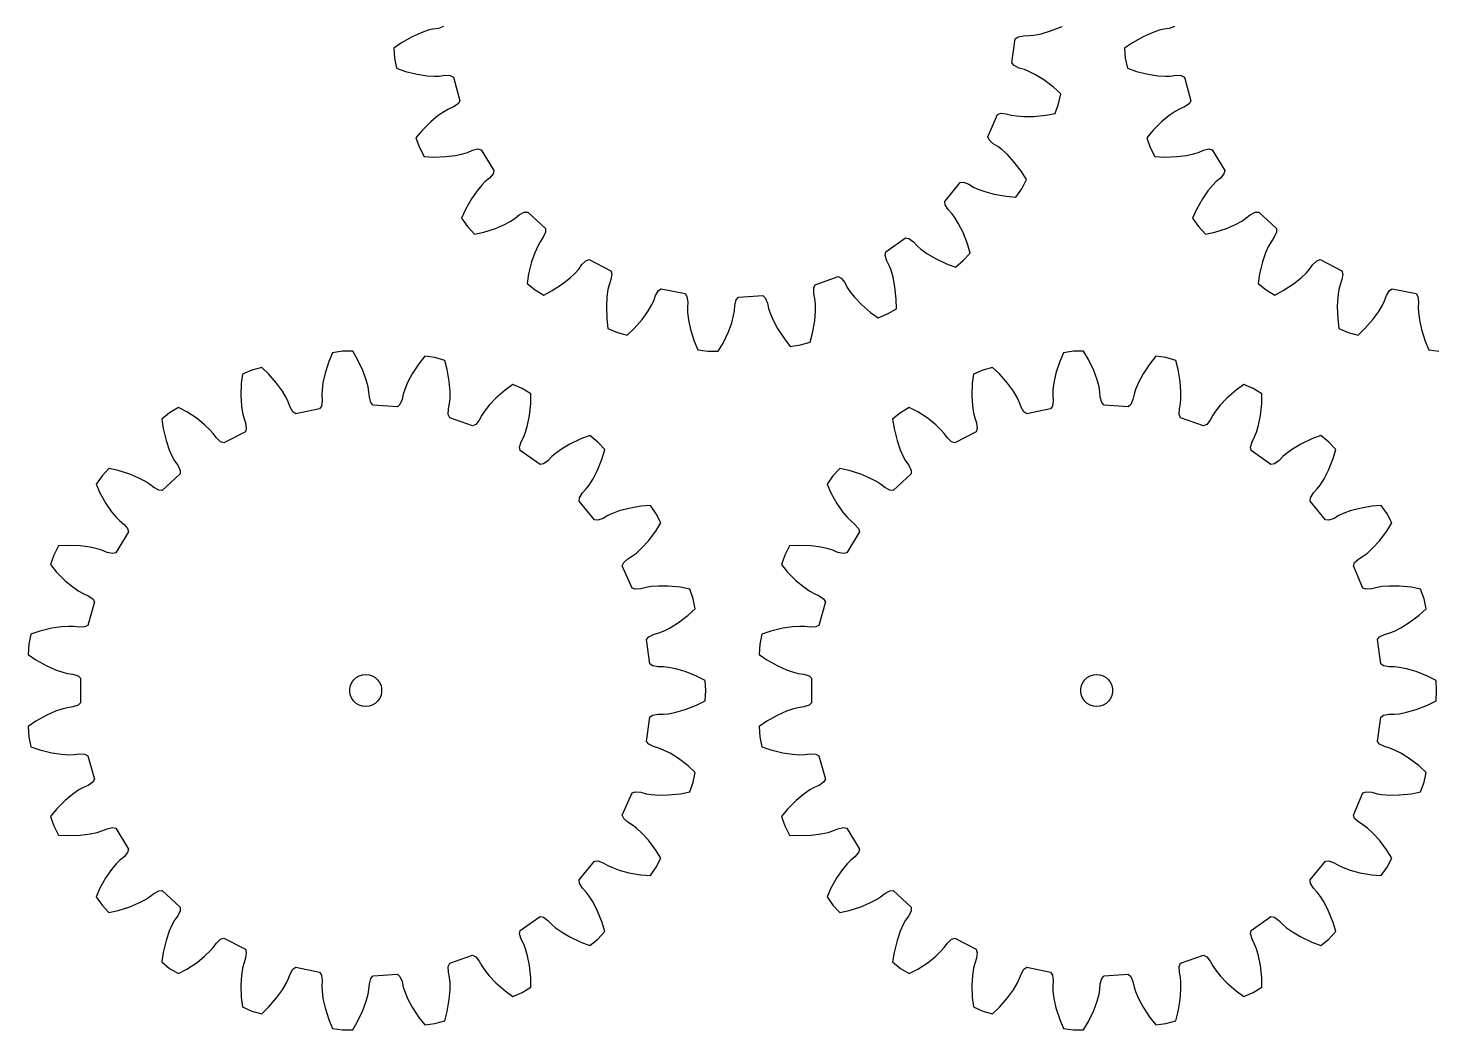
# Model space of a CAD drawing. Extents: x 0 to 200, y 0 to 191.
# Drawn here: x 0 to 132, y 0 to 93.8 of the extents above; entities that cross this region are included whole.
import ezdxf

# ---------------------------------------------------------------- set-up
doc = ezdxf.new("R2010")
doc.units = 0

msp = doc.modelspace()

# ---------------------------------------------------------------- linework, layer by layer
for p, q in [((38.4, 93.74), (37.89, 93.66)), ((38.89, 93.91), (38.4, 93.74)), ((95.72, 93.5), (96.79, 93.92)), ((106.83, 93.74), (106.32, 93.66)), ((107.32, 93.91), (106.83, 93.74)), ((34.95, 92.39), (34.22, 91.89)), ((35.95, 92.96), (34.95, 92.39)), ((36.79, 93.33), (35.95, 92.96)), ((37.44, 93.56), (36.79, 93.33)), ((37.89, 93.66), (37.44, 93.56)), ((92.1, 90.51), (92.41, 92.76)), ((92.41, 92.76), (92.67, 92.95)), ((92.67, 92.95), (93.19, 93.05)), ((93.19, 93.05), (93.7, 93.06)), ((93.7, 93.06), (94.16, 93.11)), ((94.16, 93.11), (94.83, 93.24)), ((94.83, 93.24), (95.72, 93.5)), ((103.38, 92.39), (102.65, 91.89)), ((104.38, 92.96), (103.38, 92.39)), ((105.22, 93.33), (104.38, 92.96)), ((105.87, 93.56), (105.22, 93.33)), ((106.32, 93.66), (105.87, 93.56)), ((34.22, 91.89), (34.28, 90.94)), ((102.65, 91.89), (102.71, 90.94)), ((34.28, 90.94), (34.48, 90)), ((34.48, 90), (35.32, 89.71)), ((92.3, 90.25), (92.1, 90.51)), ((92.77, 90.02), (92.3, 90.25)), ((93.26, 89.88), (92.77, 90.02)), ((93.69, 89.71), (93.26, 89.88)), ((102.71, 90.94), (102.91, 90)), ((102.91, 90), (103.75, 89.71)), ((35.32, 89.71), (36.43, 89.44)), ((36.43, 89.44), (37.34, 89.31)), ((37.34, 89.31), (38.03, 89.27)), ((38.03, 89.27), (38.49, 89.28)), ((38.49, 89.28), (39, 89.35)), ((39, 89.35), (39.52, 89.32)), ((39.52, 89.32), (39.81, 89.17)), ((39.81, 89.17), (40.42, 86.97)), ((94.31, 89.4), (93.69, 89.71)), ((95.09, 88.91), (94.31, 89.4)), ((96, 88.22), (95.09, 88.91)), ((103.75, 89.71), (104.86, 89.44)), ((104.86, 89.44), (105.77, 89.31)), ((105.77, 89.31), (106.46, 89.27)), ((106.46, 89.27), (106.92, 89.28)), ((106.92, 89.28), (107.43, 89.35)), ((107.43, 89.35), (107.95, 89.32)), ((107.95, 89.32), (108.24, 89.17)), ((108.24, 89.17), (108.85, 86.97)), ((96.66, 87.62), (96, 88.22)), ((96.47, 86.68), (96.66, 87.62)), ((38.96, 85.96), (38.39, 85.57)), ((39.36, 86.19), (38.96, 85.96)), ((39.83, 86.4), (39.36, 86.19)), ((40.26, 86.69), (39.83, 86.4)), ((40.42, 86.97), (40.26, 86.69)), ((90.75, 85.68), (91.05, 85.79)), ((91.05, 85.79), (91.57, 85.75)), ((95.27, 85.61), (96.15, 85.78)), ((96.15, 85.78), (96.47, 86.68)), ((107.39, 85.96), (106.82, 85.57)), ((107.79, 86.19), (107.39, 85.96)), ((108.26, 86.4), (107.79, 86.19)), ((108.69, 86.69), (108.26, 86.4)), ((108.85, 86.97), (108.69, 86.69)), ((37.68, 84.99), (36.87, 84.17)), ((38.39, 85.57), (37.68, 84.99)), ((89.84, 83.59), (90.75, 85.68)), ((91.57, 85.75), (92.07, 85.62)), ((92.07, 85.62), (92.52, 85.54)), ((92.52, 85.54), (93.21, 85.48)), ((93.21, 85.48), (94.13, 85.49)), ((94.13, 85.49), (95.27, 85.61)), ((106.11, 84.99), (105.3, 84.17)), ((106.82, 85.57), (106.11, 84.99)), ((36.87, 84.17), (36.3, 83.49)), ((36.3, 83.49), (36.62, 82.59)), ((89.97, 83.29), (89.84, 83.59)), ((90.35, 82.94), (89.97, 83.29)), ((105.3, 84.17), (104.73, 83.49)), ((104.73, 83.49), (105.05, 82.59)), ((36.62, 82.59), (37.06, 81.74)), ((39.1, 81.73), (40.01, 81.84)), ((40.01, 81.84), (40.68, 81.99)), ((40.68, 81.99), (41.12, 82.13)), ((41.12, 82.13), (41.59, 82.33)), ((41.59, 82.33), (42.1, 82.45)), ((42.1, 82.45), (42.42, 82.38)), ((42.42, 82.38), (43.6, 80.43)), ((90.79, 82.67), (90.35, 82.94)), ((91.16, 82.39), (90.79, 82.67)), ((91.67, 81.93), (91.16, 82.39)), ((92.29, 81.25), (91.67, 81.93)), ((105.05, 82.59), (105.49, 81.74)), ((107.53, 81.73), (108.44, 81.84)), ((108.44, 81.84), (109.11, 81.99)), ((109.11, 81.99), (109.55, 82.13)), ((109.55, 82.13), (110.02, 82.33)), ((110.02, 82.33), (110.53, 82.45)), ((110.53, 82.45), (110.85, 82.38)), ((110.85, 82.38), (112.03, 80.43)), ((37.06, 81.74), (37.95, 81.69)), ((37.95, 81.69), (39.1, 81.73)), ((92.98, 80.34), (92.29, 81.25)), ((105.49, 81.74), (106.38, 81.69)), ((106.38, 81.69), (107.53, 81.73)), ((42.79, 79.39), (42.46, 79.06)), ((43.18, 79.72), (42.79, 79.39)), ((43.52, 80.12), (43.18, 79.72)), ((43.6, 80.43), (43.52, 80.12)), ((85.8, 77.54), (87.24, 79.31)), ((87.24, 79.31), (87.56, 79.34)), ((87.56, 79.34), (88.05, 79.15)), ((93.45, 79.58), (92.98, 80.34)), ((93.01, 78.73), (93.45, 79.58)), ((111.22, 79.39), (110.89, 79.06)), ((111.61, 79.72), (111.22, 79.39)), ((111.95, 80.12), (111.61, 79.72)), ((112.03, 80.43), (111.95, 80.12)), ((42.02, 78.53), (41.5, 77.78)), ((42.46, 79.06), (42.02, 78.53)), ((88.05, 79.15), (88.49, 78.89)), ((88.49, 78.89), (88.91, 78.69)), ((88.91, 78.69), (89.55, 78.46)), ((89.55, 78.46), (90.44, 78.22)), ((90.44, 78.22), (91.57, 78.02)), ((91.57, 78.02), (92.46, 77.95)), ((92.46, 77.95), (93.01, 78.73)), ((110.45, 78.53), (109.93, 77.78)), ((110.89, 79.06), (110.45, 78.53)), ((40.94, 76.78), (40.57, 75.96)), ((41.5, 77.78), (40.94, 76.78)), ((46.44, 76.52), (46.77, 76.54)), ((46.77, 76.54), (48.43, 74.99)), ((85.84, 77.22), (85.8, 77.54)), ((86.12, 76.78), (85.84, 77.22)), ((86.47, 76.4), (86.12, 76.78)), ((109.37, 76.78), (109, 75.96)), ((109.93, 77.78), (109.37, 76.78)), ((114.87, 76.52), (115.2, 76.54)), ((115.2, 76.54), (116.86, 74.99)), ((40.57, 75.96), (41.12, 75.18)), ((43.74, 75.02), (44.59, 75.38)), ((44.59, 75.38), (45.19, 75.7)), ((45.19, 75.7), (45.58, 75.96)), ((45.58, 75.96), (45.98, 76.28)), ((45.98, 76.28), (46.44, 76.52)), ((86.74, 76.03), (86.47, 76.4)), ((87.11, 75.45), (86.74, 76.03)), ((87.52, 74.63), (87.11, 75.45)), ((109, 75.96), (109.55, 75.18)), ((112.17, 75.02), (113.02, 75.38)), ((113.02, 75.38), (113.63, 75.7)), ((113.63, 75.7), (114.01, 75.96)), ((114.01, 75.96), (114.41, 76.28)), ((114.41, 76.28), (114.87, 76.52)), ((41.12, 75.18), (41.78, 74.48)), ((41.78, 74.48), (42.65, 74.67)), ((42.65, 74.67), (43.74, 75.02)), ((48.22, 74.19), (47.93, 73.76)), ((48.43, 74.66), (48.22, 74.19)), ((48.43, 74.99), (48.43, 74.66)), ((80.28, 72.81), (82.14, 74.12)), ((82.14, 74.12), (82.45, 74.06)), ((82.45, 74.06), (82.88, 73.75)), ((87.94, 73.56), (87.52, 74.63)), ((109.55, 75.18), (110.21, 74.48)), ((110.21, 74.48), (111.08, 74.67)), ((111.08, 74.67), (112.17, 75.02)), ((116.65, 74.19), (116.36, 73.76)), ((116.86, 74.66), (116.65, 74.19)), ((116.86, 74.99), (116.86, 74.66)), ((47.42, 72.73), (47.12, 71.87)), ((47.7, 73.36), (47.42, 72.73)), ((47.93, 73.76), (47.7, 73.36)), ((80.23, 72.49), (80.28, 72.81)), ((82.88, 73.75), (83.23, 73.38)), ((83.23, 73.38), (83.58, 73.08)), ((83.58, 73.08), (84.14, 72.67)), ((84.14, 72.67), (84.93, 72.21)), ((87.54, 72.01), (88.19, 72.71)), ((88.19, 72.71), (87.94, 73.56)), ((115.85, 72.73), (115.55, 71.87)), ((116.13, 73.36), (115.85, 72.73)), ((116.36, 73.76), (116.13, 73.36)), ((47.12, 71.87), (46.85, 70.75)), ((51.54, 71.21), (51.84, 71.63)), ((51.84, 71.63), (52.22, 71.99)), ((52.22, 71.99), (52.53, 72.1)), ((52.53, 72.1), (54.55, 71.05)), ((80.38, 71.99), (80.23, 72.49)), ((80.61, 71.53), (80.38, 71.99)), ((80.78, 71.1), (80.61, 71.53)), ((84.93, 72.21), (85.96, 71.71)), ((85.96, 71.71), (86.8, 71.4)), ((86.8, 71.4), (87.54, 72.01)), ((115.55, 71.87), (115.28, 70.75)), ((119.97, 71.21), (120.27, 71.63)), ((120.27, 71.63), (120.65, 71.99)), ((120.65, 71.99), (120.96, 72.1)), ((120.96, 72.1), (122.98, 71.05)), ((46.85, 70.75), (46.72, 69.87)), ((50.02, 69.82), (50.74, 70.39)), ((50.74, 70.39), (51.24, 70.87)), ((51.24, 70.87), (51.54, 71.21)), ((54.56, 70.22), (54.39, 69.73)), ((54.55, 71.05), (54.64, 70.74)), ((54.64, 70.74), (54.56, 70.22)), ((73.68, 69.74), (75.83, 70.5)), ((75.83, 70.5), (76.12, 70.36)), ((76.12, 70.36), (76.44, 69.95)), ((76.44, 69.95), (76.68, 69.49)), ((80.97, 70.44), (80.78, 71.1)), ((81.15, 69.54), (80.97, 70.44)), ((115.28, 70.75), (115.15, 69.87)), ((118.45, 69.82), (119.17, 70.39)), ((119.17, 70.39), (119.67, 70.87)), ((119.67, 70.87), (119.97, 71.21)), ((122.99, 70.22), (122.82, 69.73)), ((122.98, 71.05), (123.07, 70.74)), ((123.07, 70.74), (122.99, 70.22)), ((46.72, 69.87), (47.46, 69.27)), ((47.46, 69.27), (48.28, 68.77)), ((48.28, 68.77), (49.06, 69.19)), ((49.06, 69.19), (50.02, 69.82)), ((54.28, 69.29), (54.18, 68.61)), ((54.39, 69.73), (54.28, 69.29)), ((58.56, 68.25), (58.74, 68.74)), ((58.74, 68.74), (59, 69.19)), ((59, 69.19), (59.27, 69.37)), ((59.27, 69.37), (61.5, 68.91)), ((61.5, 68.91), (61.67, 68.63)), ((61.67, 68.63), (61.74, 68.11)), ((66.5, 68.57), (68.77, 68.72)), ((68.77, 68.72), (69.01, 68.5)), ((73.55, 69.45), (73.68, 69.74)), ((73.55, 68.92), (73.55, 69.45)), ((73.65, 68.42), (73.55, 68.92)), ((76.68, 69.49), (76.93, 69.11)), ((76.93, 69.11), (77.36, 68.57)), ((81.27, 68.4), (81.15, 69.54)), ((115.15, 69.87), (115.89, 69.27)), ((115.89, 69.27), (116.71, 68.77)), ((116.71, 68.77), (117.49, 69.19)), ((117.49, 69.19), (118.45, 69.82)), ((122.71, 69.29), (122.61, 68.61)), ((122.82, 69.73), (122.71, 69.29)), ((126.99, 68.25), (127.17, 68.74)), ((127.17, 68.74), (127.43, 69.19)), ((127.43, 69.19), (127.7, 69.37)), ((127.7, 69.37), (129.93, 68.91)), ((129.93, 68.91), (130.1, 68.63)), ((130.1, 68.63), (130.17, 68.11)), ((54.18, 68.61), (54.13, 67.69)), ((54.13, 67.69), (54.17, 66.54)), ((58.01, 67.25), (58.36, 67.84)), ((58.36, 67.84), (58.56, 68.25)), ((61.74, 68.11), (61.71, 67.6)), ((61.71, 67.6), (61.72, 67.14)), ((66.12, 67.3), (66.16, 67.81)), ((66.16, 67.81), (66.29, 68.32)), ((66.29, 68.32), (66.5, 68.57)), ((69.01, 68.5), (69.21, 68.02)), ((69.21, 68.02), (69.32, 67.52)), ((69.32, 67.52), (69.46, 67.08)), ((73.7, 67.96), (73.65, 68.42)), ((73.71, 67.27), (73.7, 67.96)), ((77.36, 68.57), (78, 67.9)), ((78, 67.9), (78.86, 67.15)), ((80.46, 67.01), (81.28, 67.5)), ((81.28, 67.5), (81.27, 68.4)), ((122.61, 68.61), (122.56, 67.69)), ((122.56, 67.69), (122.6, 66.54)), ((126.44, 67.25), (126.79, 67.84)), ((126.79, 67.84), (126.99, 68.25)), ((130.17, 68.11), (130.14, 67.6)), ((130.14, 67.6), (130.15, 67.14)), ((54.17, 66.54), (54.28, 65.66)), ((56.72, 65.63), (57.47, 66.5)), ((57.47, 66.5), (58.01, 67.25)), ((61.72, 67.14), (61.81, 66.46)), ((61.81, 66.46), (62, 65.56)), ((65.55, 65.32), (65.86, 66.18)), ((65.86, 66.18), (66.04, 66.85)), ((66.04, 66.85), (66.12, 67.3)), ((69.46, 67.08), (69.73, 66.44)), ((69.73, 66.44), (70.16, 65.63)), ((73.44, 65.22), (73.64, 66.36)), ((73.64, 66.36), (73.71, 67.27)), ((78.86, 67.15), (79.58, 66.63)), ((79.58, 66.63), (80.46, 67.01)), ((122.6, 66.54), (122.71, 65.66)), ((125.15, 65.63), (125.9, 66.5)), ((125.9, 66.5), (126.44, 67.25)), ((130.15, 67.14), (130.24, 66.46)), ((130.24, 66.46), (130.43, 65.56)), ((54.28, 65.66), (55.16, 65.28)), ((55.16, 65.28), (56.08, 65.02)), ((56.08, 65.02), (56.72, 65.63)), ((62, 65.56), (62.35, 64.46)), ((65.05, 64.28), (65.55, 65.32)), ((70.16, 65.63), (70.79, 64.67)), ((70.79, 64.67), (71.34, 63.97)), ((73.21, 64.36), (73.44, 65.22)), ((122.71, 65.66), (123.59, 65.28)), ((123.59, 65.28), (124.51, 65.02)), ((124.51, 65.02), (125.15, 65.63)), ((130.43, 65.56), (130.78, 64.46)), ((28.48, 63.38), (28.14, 62.56)), ((29.43, 63.51), (28.48, 63.38)), ((30.38, 63.51), (29.43, 63.51)), ((30.84, 62.75), (30.38, 63.51)), ((62.35, 64.46), (62.7, 63.64)), ((62.7, 63.64), (63.64, 63.51)), ((63.64, 63.51), (64.6, 63.51)), ((64.6, 63.51), (65.05, 64.28)), ((71.34, 63.97), (72.29, 64.11)), ((72.29, 64.11), (73.21, 64.36)), ((96.91, 63.38), (96.57, 62.56)), ((97.86, 63.51), (96.91, 63.38)), ((98.81, 63.51), (97.86, 63.51)), ((99.27, 62.75), (98.81, 63.51)), ((130.78, 64.46), (131.13, 63.64)), ((131.13, 63.64), (132.07, 63.51)), ((28.14, 62.56), (27.79, 61.47)), ((31.33, 61.71), (30.84, 62.75)), ((36.58, 62.35), (35.95, 61.39)), ((37.13, 63.05), (36.58, 62.35)), ((38.08, 62.92), (37.13, 63.05)), ((39, 62.66), (38.08, 62.92)), ((39.23, 61.8), (39, 62.66)), ((96.57, 62.56), (96.22, 61.47)), ((99.76, 61.71), (99.27, 62.75)), ((105.01, 62.35), (104.38, 61.39)), ((105.56, 63.05), (105.01, 62.35)), ((106.51, 62.92), (105.56, 63.05)), ((107.43, 62.66), (106.51, 62.92)), ((107.66, 61.8), (107.43, 62.66)), ((20.06, 61.37), (19.95, 60.49)), ((20.94, 61.75), (20.06, 61.37)), ((21.86, 62.01), (20.94, 61.75)), ((22.5, 61.39), (21.86, 62.01)), ((23.26, 60.53), (22.5, 61.39)), ((27.79, 61.47), (27.59, 60.57)), ((31.65, 60.85), (31.33, 61.71)), ((31.82, 60.18), (31.65, 60.85)), ((35.95, 61.39), (35.51, 60.58)), ((39.42, 60.67), (39.23, 61.8)), ((88.49, 61.37), (88.38, 60.49)), ((89.37, 61.75), (88.49, 61.37)), ((90.29, 62.01), (89.37, 61.75)), ((90.93, 61.39), (90.29, 62.01)), ((91.69, 60.53), (90.93, 61.39)), ((96.22, 61.47), (96.02, 60.57)), ((100.08, 60.85), (99.76, 61.71)), ((100.26, 60.18), (100.08, 60.85)), ((104.38, 61.39), (103.95, 60.58)), ((107.85, 60.67), (107.66, 61.8)), ((19.95, 60.49), (19.91, 59.34)), ((23.8, 59.78), (23.26, 60.53)), ((24.15, 59.19), (23.8, 59.78)), ((27.51, 59.89), (27.49, 59.43)), ((27.49, 59.43), (27.52, 58.91)), ((27.59, 60.57), (27.51, 59.89)), ((31.9, 59.73), (31.82, 60.18)), ((31.94, 59.22), (31.9, 59.73)), ((35.11, 59.51), (35, 59.01)), ((35.25, 59.95), (35.11, 59.51)), ((35.51, 60.58), (35.25, 59.95)), ((39.49, 59.76), (39.42, 60.67)), ((39.49, 59.07), (39.49, 59.76)), ((44.65, 59.88), (43.78, 59.12)), ((45.37, 60.4), (44.65, 59.88)), ((46.24, 60.02), (45.37, 60.4)), ((47.06, 59.52), (46.24, 60.02)), ((47.05, 58.63), (47.06, 59.52)), ((88.38, 60.49), (88.34, 59.34)), ((92.23, 59.78), (91.69, 60.53)), ((92.58, 59.19), (92.23, 59.78)), ((95.94, 59.89), (95.92, 59.43)), ((95.92, 59.43), (95.95, 58.91)), ((96.02, 60.57), (95.94, 59.89)), ((100.33, 59.73), (100.26, 60.18)), ((100.37, 59.22), (100.33, 59.73)), ((103.54, 59.51), (103.43, 59.01)), ((103.68, 59.95), (103.54, 59.51)), ((103.95, 60.58), (103.68, 59.95)), ((107.92, 59.76), (107.85, 60.67)), ((107.92, 59.07), (107.92, 59.76)), ((113.08, 59.88), (112.21, 59.12)), ((113.8, 60.4), (113.08, 59.88)), ((114.67, 60.02), (113.8, 60.4)), ((115.49, 59.52), (114.67, 60.02)), ((115.48, 58.63), (115.49, 59.52)), ((14.06, 58.26), (13.24, 57.76)), ((14.85, 57.84), (14.06, 58.26)), ((19.91, 59.34), (19.97, 58.42)), ((19.97, 58.42), (20.07, 57.74)), ((24.34, 58.77), (24.15, 59.19)), ((24.52, 58.29), (24.34, 58.77)), ((24.79, 57.84), (24.52, 58.29)), ((27.28, 58.12), (25.06, 57.65)), ((27.46, 58.39), (27.28, 58.12)), ((27.52, 58.91), (27.46, 58.39)), ((32.08, 58.71), (31.94, 59.22)), ((32.29, 58.46), (32.08, 58.71)), ((34.56, 58.3), (32.29, 58.46)), ((34.8, 58.52), (34.56, 58.3)), ((35, 59.01), (34.8, 58.52)), ((39.33, 57.58), (39.34, 58.11)), ((39.34, 58.11), (39.44, 58.61)), ((39.44, 58.61), (39.49, 59.07)), ((43.15, 58.46), (42.72, 57.92)), ((43.78, 59.12), (43.15, 58.46)), ((46.93, 57.49), (47.05, 58.63)), ((82.49, 58.26), (81.67, 57.76)), ((83.28, 57.84), (82.49, 58.26)), ((88.34, 59.34), (88.4, 58.42)), ((88.4, 58.42), (88.5, 57.74)), ((92.78, 58.77), (92.58, 59.19)), ((92.95, 58.29), (92.78, 58.77)), ((93.22, 57.84), (92.95, 58.29)), ((95.72, 58.12), (93.49, 57.65)), ((95.89, 58.39), (95.72, 58.12)), ((95.95, 58.91), (95.89, 58.39)), ((100.51, 58.71), (100.37, 59.22)), ((100.72, 58.46), (100.51, 58.71)), ((102.99, 58.3), (100.72, 58.46)), ((103.23, 58.52), (102.99, 58.3)), ((103.43, 59.01), (103.23, 58.52)), ((107.76, 57.58), (107.77, 58.11)), ((107.77, 58.11), (107.87, 58.61)), ((107.87, 58.61), (107.92, 59.07)), ((111.58, 58.46), (111.15, 57.92)), ((112.21, 59.12), (111.58, 58.46)), ((115.36, 57.49), (115.48, 58.63)), ((13.24, 57.76), (12.5, 57.16)), ((12.5, 57.16), (12.63, 56.28)), ((15.81, 57.21), (14.85, 57.84)), ((16.52, 56.64), (15.81, 57.21)), ((20.07, 57.74), (20.18, 57.29)), ((20.18, 57.29), (20.34, 56.81)), ((20.34, 56.81), (20.42, 56.29)), ((25.06, 57.65), (24.79, 57.84)), ((39.46, 57.29), (39.33, 57.58)), ((41.61, 56.52), (39.46, 57.29)), ((42.22, 57.08), (41.9, 56.67)), ((42.47, 57.53), (42.22, 57.08)), ((42.72, 57.92), (42.47, 57.53)), ((46.76, 56.59), (46.93, 57.49)), ((81.67, 57.76), (80.93, 57.16)), ((80.93, 57.16), (81.06, 56.28)), ((84.24, 57.21), (83.28, 57.84)), ((84.96, 56.64), (84.24, 57.21)), ((88.5, 57.74), (88.61, 57.29)), ((88.61, 57.29), (88.78, 56.81)), ((88.78, 56.81), (88.85, 56.29)), ((93.49, 57.65), (93.22, 57.84)), ((107.89, 57.29), (107.76, 57.58)), ((110.04, 56.52), (107.89, 57.29)), ((110.66, 57.08), (110.33, 56.67)), ((110.9, 57.53), (110.66, 57.08)), ((111.15, 57.92), (110.9, 57.53)), ((115.19, 56.59), (115.36, 57.49)), ((12.63, 56.28), (12.91, 55.16)), ((17.02, 56.16), (16.52, 56.64)), ((17.32, 55.81), (17.02, 56.16)), ((17.63, 55.4), (17.32, 55.81)), ((20.33, 55.98), (18.31, 54.93)), ((20.42, 56.29), (20.33, 55.98)), ((41.9, 56.67), (41.61, 56.52)), ((46.16, 55.04), (46.39, 55.5)), ((46.39, 55.5), (46.56, 55.93)), ((46.56, 55.93), (46.76, 56.59)), ((52.58, 55.62), (51.75, 55.32)), ((53.33, 55.02), (52.58, 55.62)), ((81.06, 56.28), (81.34, 55.16)), ((85.45, 56.16), (84.96, 56.64)), ((85.75, 55.81), (85.45, 56.16)), ((86.06, 55.4), (85.75, 55.81)), ((88.76, 55.98), (86.74, 54.93)), ((88.85, 56.29), (88.76, 55.98)), ((110.33, 56.67), (110.04, 56.52)), ((114.59, 55.04), (114.82, 55.5)), ((114.82, 55.5), (114.99, 55.93)), ((114.99, 55.93), (115.19, 56.59)), ((121.02, 55.62), (120.18, 55.32)), ((121.76, 55.02), (121.02, 55.62)), ((12.91, 55.16), (13.2, 54.29)), ((13.2, 54.29), (13.49, 53.66)), ((18, 55.03), (17.63, 55.4)), ((18.31, 54.93), (18, 55.03)), ((46.01, 54.54), (46.16, 55.04)), ((46.06, 54.22), (46.01, 54.54)), ((47.92, 52.9), (46.06, 54.22)), ((49.92, 54.35), (49.36, 53.95)), ((50.71, 54.82), (49.92, 54.35)), ((51.75, 55.32), (50.71, 54.82)), ((53.98, 54.32), (53.33, 55.02)), ((53.73, 53.47), (53.98, 54.32)), ((81.34, 55.16), (81.64, 54.29)), ((81.64, 54.29), (81.92, 53.66)), ((86.43, 55.03), (86.06, 55.4)), ((86.74, 54.93), (86.43, 55.03)), ((114.44, 54.54), (114.59, 55.04)), ((114.49, 54.22), (114.44, 54.54)), ((116.35, 52.9), (114.49, 54.22)), ((118.35, 54.35), (117.79, 53.95)), ((119.14, 54.82), (118.35, 54.35)), ((120.18, 55.32), (119.14, 54.82)), ((122.41, 54.32), (121.76, 55.02)), ((122.16, 53.47), (122.41, 54.32)), ((13.49, 53.66), (13.71, 53.26)), ((13.71, 53.26), (14, 52.84)), ((14, 52.84), (14.22, 52.36)), ((48.24, 52.97), (47.92, 52.9)), ((48.66, 53.27), (48.24, 52.97)), ((49.02, 53.65), (48.66, 53.27)), ((49.36, 53.95), (49.02, 53.65)), ((53.31, 52.4), (53.73, 53.47)), ((81.92, 53.66), (82.14, 53.26)), ((82.14, 53.26), (82.43, 52.84)), ((82.43, 52.84), (82.65, 52.36)), ((116.67, 52.97), (116.35, 52.9)), ((117.09, 53.27), (116.67, 52.97)), ((117.45, 53.65), (117.09, 53.27)), ((117.79, 53.95), (117.45, 53.65)), ((121.74, 52.4), (122.16, 53.47)), ((6.91, 51.84), (6.36, 51.06)), ((7.56, 52.54), (6.91, 51.84)), ((8.43, 52.35), (7.56, 52.54)), ((9.52, 52), (8.43, 52.35)), ((10.37, 51.65), (9.52, 52)), ((10.98, 51.32), (10.37, 51.65)), ((14.22, 52.04), (12.55, 50.48)), ((14.22, 52.36), (14.22, 52.04)), ((52.53, 50.99), (52.89, 51.58)), ((52.89, 51.58), (53.31, 52.4)), ((75.34, 51.84), (74.79, 51.06)), ((75.99, 52.54), (75.34, 51.84)), ((76.86, 52.35), (75.99, 52.54)), ((77.96, 52), (76.86, 52.35)), ((78.8, 51.65), (77.96, 52)), ((79.41, 51.32), (78.8, 51.65)), ((82.65, 52.04), (80.98, 50.48)), ((82.65, 52.36), (82.65, 52.04)), ((120.96, 50.99), (121.32, 51.58)), ((121.32, 51.58), (121.74, 52.4)), ((6.36, 51.06), (6.72, 50.25)), ((6.72, 50.25), (7.28, 49.25)), ((11.36, 51.07), (10.98, 51.32)), ((11.77, 50.75), (11.36, 51.07)), ((12.23, 50.5), (11.77, 50.75)), ((12.55, 50.48), (12.23, 50.5)), ((51.62, 49.8), (51.9, 50.25)), ((51.9, 50.25), (52.25, 50.63)), ((52.25, 50.63), (52.53, 50.99)), ((74.79, 51.06), (75.15, 50.25)), ((75.15, 50.25), (75.72, 49.25)), ((79.79, 51.07), (79.41, 51.32)), ((80.2, 50.75), (79.79, 51.07)), ((80.66, 50.5), (80.2, 50.75)), ((80.98, 50.48), (80.66, 50.5)), ((120.06, 49.8), (120.33, 50.25)), ((120.33, 50.25), (120.68, 50.63)), ((120.68, 50.63), (120.96, 50.99)), ((7.28, 49.25), (7.81, 48.49)), ((51.58, 49.48), (51.62, 49.8)), ((53.02, 47.72), (51.58, 49.48)), ((57.36, 49.01), (56.23, 48.81)), ((58.25, 49.08), (57.36, 49.01)), ((58.8, 48.3), (58.25, 49.08)), ((75.72, 49.25), (76.24, 48.49)), ((120.01, 49.48), (120.06, 49.8)), ((121.45, 47.72), (120.01, 49.48)), ((125.79, 49.01), (124.66, 48.81)), ((126.68, 49.08), (125.79, 49.01)), ((127.23, 48.3), (126.68, 49.08)), ((7.81, 48.49), (8.25, 47.97)), ((8.25, 47.97), (8.57, 47.64)), ((8.57, 47.64), (8.97, 47.31)), ((53.34, 47.69), (53.02, 47.72)), ((53.84, 47.87), (53.34, 47.69)), ((54.28, 48.14), (53.84, 47.87)), ((54.69, 48.33), (54.28, 48.14)), ((55.34, 48.57), (54.69, 48.33)), ((56.23, 48.81), (55.34, 48.57)), ((59.24, 47.45), (58.8, 48.3)), ((76.24, 48.49), (76.68, 47.97)), ((76.68, 47.97), (77, 47.64)), ((77, 47.64), (77.4, 47.31)), ((121.78, 47.69), (121.45, 47.72)), ((122.27, 47.87), (121.78, 47.69)), ((122.71, 48.14), (122.27, 47.87)), ((123.12, 48.33), (122.71, 48.14)), ((123.77, 48.57), (123.12, 48.33)), ((124.66, 48.81), (123.77, 48.57)), ((127.67, 47.45), (127.23, 48.3)), ((9.39, 46.6), (8.21, 44.65)), ((8.97, 47.31), (9.3, 46.91)), ((9.3, 46.91), (9.39, 46.6)), ((58.07, 45.78), (58.77, 46.69)), ((58.77, 46.69), (59.24, 47.45)), ((77.82, 46.6), (76.64, 44.65)), ((77.4, 47.31), (77.73, 46.91)), ((77.73, 46.91), (77.82, 46.6)), ((126.5, 45.78), (127.2, 46.69)), ((127.2, 46.69), (127.67, 47.45)), ((2.84, 45.29), (2.4, 44.44)), ((3.73, 45.34), (2.84, 45.29)), ((4.88, 45.3), (3.73, 45.34)), ((5.79, 45.18), (4.88, 45.3)), ((6.46, 45.03), (5.79, 45.18)), ((6.9, 44.89), (6.46, 45.03)), ((7.38, 44.69), (6.9, 44.89)), ((56.94, 44.63), (57.45, 45.1)), ((57.45, 45.1), (58.07, 45.78)), ((71.27, 45.29), (70.83, 44.44)), ((72.16, 45.34), (71.27, 45.29)), ((73.31, 45.3), (72.16, 45.34)), ((74.22, 45.18), (73.31, 45.3)), ((74.9, 45.03), (74.22, 45.18)), ((75.33, 44.89), (74.9, 45.03)), ((75.81, 44.69), (75.33, 44.89)), ((125.37, 44.63), (125.88, 45.1)), ((125.88, 45.1), (126.5, 45.78)), ((2.4, 44.44), (2.08, 43.54)), ((7.89, 44.58), (7.38, 44.69)), ((8.21, 44.65), (7.89, 44.58)), ((55.62, 43.43), (55.75, 43.73)), ((55.75, 43.73), (56.14, 44.08)), ((56.14, 44.08), (56.58, 44.36)), ((56.58, 44.36), (56.94, 44.63)), ((70.83, 44.44), (70.51, 43.54)), ((76.32, 44.58), (75.81, 44.69)), ((76.64, 44.65), (76.32, 44.58)), ((124.06, 43.43), (124.18, 43.73)), ((124.18, 43.73), (124.57, 44.08)), ((124.57, 44.08), (125.01, 44.36)), ((125.01, 44.36), (125.37, 44.63)), ((2.08, 43.54), (2.65, 42.85)), ((2.65, 42.85), (3.47, 42.04)), ((56.53, 41.35), (55.62, 43.43)), ((70.51, 43.54), (71.08, 42.85)), ((71.08, 42.85), (71.9, 42.04)), ((124.96, 41.35), (124.06, 43.43)), ((3.47, 42.04), (4.17, 41.45)), ((4.17, 41.45), (4.74, 41.06)), ((4.74, 41.06), (5.14, 40.84)), ((56.84, 41.23), (56.53, 41.35)), ((57.36, 41.28), (56.84, 41.23)), ((57.86, 41.41), (57.36, 41.28)), ((58.31, 41.49), (57.86, 41.41)), ((59, 41.54), (58.31, 41.49)), ((59.91, 41.53), (59, 41.54)), ((61.06, 41.42), (59.91, 41.53)), ((61.93, 41.25), (61.06, 41.42)), ((62.25, 40.34), (61.93, 41.25)), ((71.9, 42.04), (72.6, 41.45)), ((72.6, 41.45), (73.17, 41.06)), ((73.17, 41.06), (73.57, 40.84)), ((125.27, 41.23), (124.96, 41.35)), ((125.79, 41.28), (125.27, 41.23)), ((126.29, 41.41), (125.79, 41.28)), ((126.74, 41.49), (126.29, 41.41)), ((127.43, 41.54), (126.74, 41.49)), ((128.34, 41.53), (127.43, 41.54)), ((129.49, 41.42), (128.34, 41.53)), ((130.36, 41.25), (129.49, 41.42)), ((130.68, 40.34), (130.36, 41.25)), ((5.14, 40.84), (5.61, 40.63)), ((6.21, 40.05), (5.59, 37.86)), ((5.61, 40.63), (6.04, 40.33)), ((6.04, 40.33), (6.21, 40.05)), ((62.44, 39.41), (62.25, 40.34)), ((73.57, 40.84), (74.04, 40.63)), ((74.64, 40.05), (74.02, 37.86)), ((74.04, 40.63), (74.47, 40.33)), ((74.47, 40.33), (74.64, 40.05)), ((130.88, 39.41), (130.68, 40.34)), ((60.87, 38.12), (61.79, 38.81)), ((61.79, 38.81), (62.44, 39.41)), ((129.3, 38.12), (130.22, 38.81)), ((130.22, 38.81), (130.88, 39.41)), ((0.26, 37.03), (0.07, 36.09)), ((1.1, 37.32), (0.26, 37.03)), ((2.22, 37.59), (1.1, 37.32)), ((3.13, 37.72), (2.22, 37.59)), ((3.81, 37.76), (3.13, 37.72)), ((4.27, 37.74), (3.81, 37.76)), ((4.78, 37.68), (4.27, 37.74)), ((5.31, 37.71), (4.78, 37.68)), ((5.59, 37.86), (5.31, 37.71)), ((58.09, 36.77), (58.55, 37.01)), ((58.55, 37.01), (59.05, 37.15)), ((59.05, 37.15), (59.48, 37.32)), ((59.48, 37.32), (60.09, 37.63)), ((60.09, 37.63), (60.87, 38.12)), ((68.69, 37.03), (68.5, 36.09)), ((69.53, 37.32), (68.69, 37.03)), ((70.65, 37.59), (69.53, 37.32)), ((71.56, 37.72), (70.65, 37.59)), ((72.25, 37.76), (71.56, 37.72)), ((72.7, 37.74), (72.25, 37.76)), ((73.22, 37.68), (72.7, 37.74)), ((73.74, 37.71), (73.22, 37.68)), ((74.02, 37.86), (73.74, 37.71)), ((126.52, 36.77), (126.99, 37.01)), ((126.99, 37.01), (127.48, 37.15)), ((127.48, 37.15), (127.91, 37.32)), ((127.91, 37.32), (128.52, 37.63)), ((128.52, 37.63), (129.3, 38.12)), ((0.07, 36.09), (0, 35.14)), ((57.88, 36.52), (58.09, 36.77)), ((58.19, 34.26), (57.88, 36.52)), ((68.5, 36.09), (68.43, 35.14)), ((126.31, 36.52), (126.52, 36.77)), ((126.62, 34.26), (126.31, 36.52)), ((0, 35.14), (0.73, 34.63)), ((0.73, 34.63), (1.73, 34.07)), ((68.43, 35.14), (69.16, 34.63)), ((69.16, 34.63), (70.17, 34.07)), ((1.73, 34.07), (2.57, 33.7)), ((2.57, 33.7), (3.23, 33.47)), ((3.23, 33.47), (3.67, 33.36)), ((3.67, 33.36), (4.18, 33.29)), ((4.18, 33.29), (4.68, 33.12)), ((4.68, 33.12), (4.91, 32.9)), ((30.72, 32.97), (30.99, 33.13)), ((30.99, 33.13), (31.29, 33.22)), ((31.29, 33.22), (31.6, 33.26)), ((31.6, 33.26), (31.91, 33.22)), ((31.91, 33.22), (32.21, 33.13)), ((32.21, 33.13), (32.48, 32.97)), ((58.46, 34.07), (58.19, 34.26)), ((58.97, 33.97), (58.46, 34.07)), ((59.49, 33.97), (58.97, 33.97)), ((59.94, 33.92), (59.49, 33.97)), ((60.62, 33.79), (59.94, 33.92)), ((61.5, 33.53), (60.62, 33.79)), ((62.57, 33.11), (61.5, 33.53)), ((63.37, 32.71), (62.57, 33.11)), ((70.17, 34.07), (71, 33.7)), ((71, 33.7), (71.66, 33.47)), ((71.66, 33.47), (72.1, 33.36)), ((72.1, 33.36), (72.61, 33.29)), ((72.61, 33.29), (73.11, 33.12)), ((73.11, 33.12), (73.34, 32.9)), ((99.15, 32.97), (99.42, 33.13)), ((99.42, 33.13), (99.72, 33.22)), ((99.72, 33.22), (100.03, 33.26)), ((100.03, 33.26), (100.34, 33.22)), ((100.34, 33.22), (100.64, 33.13)), ((100.64, 33.13), (100.91, 32.97)), ((126.89, 34.07), (126.62, 34.26)), ((127.4, 33.97), (126.89, 34.07)), ((127.92, 33.97), (127.4, 33.97)), ((128.37, 33.92), (127.92, 33.97)), ((129.05, 33.79), (128.37, 33.92)), ((129.93, 33.53), (129.05, 33.79)), ((131, 33.11), (129.93, 33.53)), ((131.8, 32.71), (131, 33.11)), ((4.91, 32.9), (4.91, 30.62)), ((30.11, 31.91), (30.17, 32.22)), ((30.11, 31.6), (30.11, 31.91)), ((30.17, 32.22), (30.3, 32.51)), ((30.3, 32.51), (30.49, 32.76)), ((30.49, 32.76), (30.72, 32.97)), ((32.48, 32.97), (32.71, 32.76)), ((32.71, 32.76), (32.9, 32.51)), ((32.9, 32.51), (33.03, 32.22)), ((33.03, 32.22), (33.09, 31.91)), ((33.09, 31.91), (33.09, 31.6)), ((63.43, 31.76), (63.37, 32.71)), ((63.37, 30.8), (63.43, 31.76)), ((73.34, 32.9), (73.34, 30.62)), ((98.54, 31.91), (98.6, 32.22)), ((98.54, 31.6), (98.54, 31.91)), ((98.6, 32.22), (98.73, 32.51)), ((98.73, 32.51), (98.92, 32.76)), ((98.92, 32.76), (99.15, 32.97)), ((100.91, 32.97), (101.15, 32.76)), ((101.15, 32.76), (101.33, 32.51)), ((101.33, 32.51), (101.46, 32.22)), ((101.46, 32.22), (101.52, 31.91)), ((101.52, 31.91), (101.52, 31.6)), ((131.86, 31.76), (131.8, 32.71)), ((131.8, 30.8), (131.86, 31.76)), ((4.68, 30.39), (4.18, 30.23)), ((4.91, 30.62), (4.68, 30.39)), ((30.17, 31.29), (30.11, 31.6)), ((30.3, 31.01), (30.17, 31.29)), ((30.49, 30.75), (30.3, 31.01)), ((30.72, 30.54), (30.49, 30.75)), ((30.99, 30.39), (30.72, 30.54)), ((31.29, 30.29), (30.99, 30.39)), ((32.21, 30.39), (31.91, 30.29)), ((32.48, 30.54), (32.21, 30.39)), ((32.71, 30.75), (32.48, 30.54)), ((32.9, 31.01), (32.71, 30.75)), ((33.03, 31.29), (32.9, 31.01)), ((33.09, 31.6), (33.03, 31.29)), ((61.5, 29.98), (62.57, 30.4)), ((62.57, 30.4), (63.37, 30.8)), ((73.11, 30.39), (72.61, 30.23)), ((73.34, 30.62), (73.11, 30.39)), ((98.6, 31.29), (98.54, 31.6)), ((98.73, 31.01), (98.6, 31.29)), ((98.92, 30.75), (98.73, 31.01)), ((99.15, 30.54), (98.92, 30.75)), ((99.42, 30.39), (99.15, 30.54)), ((99.72, 30.29), (99.42, 30.39)), ((100.64, 30.39), (100.34, 30.29)), ((100.91, 30.54), (100.64, 30.39)), ((101.15, 30.75), (100.91, 30.54)), ((101.33, 31.01), (101.15, 30.75)), ((101.46, 31.29), (101.33, 31.01)), ((101.52, 31.6), (101.46, 31.29)), ((129.93, 29.98), (131, 30.4)), ((131, 30.4), (131.8, 30.8)), ((1.73, 29.44), (0.73, 28.88)), ((2.57, 29.82), (1.73, 29.44)), ((3.23, 30.04), (2.57, 29.82)), ((3.67, 30.15), (3.23, 30.04)), ((4.18, 30.23), (3.67, 30.15)), ((31.6, 30.26), (31.29, 30.29)), ((31.91, 30.29), (31.6, 30.26)), ((57.88, 26.99), (58.19, 29.25)), ((58.19, 29.25), (58.46, 29.44)), ((58.46, 29.44), (58.97, 29.54)), ((58.97, 29.54), (59.49, 29.55)), ((59.49, 29.55), (59.94, 29.59)), ((59.94, 29.59), (60.62, 29.72)), ((60.62, 29.72), (61.5, 29.98)), ((70.17, 29.44), (69.16, 28.88)), ((71, 29.82), (70.17, 29.44)), ((71.66, 30.04), (71, 29.82)), ((72.1, 30.15), (71.66, 30.04)), ((72.61, 30.23), (72.1, 30.15)), ((100.03, 30.26), (99.72, 30.29)), ((100.34, 30.29), (100.03, 30.26)), ((126.31, 26.99), (126.62, 29.25)), ((126.62, 29.25), (126.89, 29.44)), ((126.89, 29.44), (127.4, 29.54)), ((127.4, 29.54), (127.92, 29.55)), ((127.92, 29.55), (128.37, 29.59)), ((128.37, 29.59), (129.05, 29.72)), ((129.05, 29.72), (129.93, 29.98)), ((0.73, 28.88), (0, 28.38)), ((0, 28.38), (0.07, 27.42)), ((69.16, 28.88), (68.43, 28.38)), ((68.43, 28.38), (68.5, 27.42)), ((0.07, 27.42), (0.26, 26.49)), ((0.26, 26.49), (1.1, 26.2)), ((58.09, 26.74), (57.88, 26.99)), ((58.55, 26.51), (58.09, 26.74)), ((59.05, 26.36), (58.55, 26.51)), ((68.5, 27.42), (68.69, 26.49)), ((68.69, 26.49), (69.53, 26.2)), ((126.52, 26.74), (126.31, 26.99)), ((126.99, 26.51), (126.52, 26.74)), ((127.48, 26.36), (126.99, 26.51)), ((1.1, 26.2), (2.22, 25.93)), ((2.22, 25.93), (3.13, 25.79)), ((3.13, 25.79), (3.81, 25.75)), ((3.81, 25.75), (4.27, 25.77)), ((4.27, 25.77), (4.78, 25.83)), ((4.78, 25.83), (5.31, 25.8)), ((5.31, 25.8), (5.59, 25.65)), ((5.59, 25.65), (6.21, 23.46)), ((59.48, 26.19), (59.05, 26.36)), ((60.09, 25.88), (59.48, 26.19)), ((60.87, 25.4), (60.09, 25.88)), ((61.79, 24.7), (60.87, 25.4)), ((69.53, 26.2), (70.65, 25.93)), ((70.65, 25.93), (71.56, 25.79)), ((71.56, 25.79), (72.25, 25.75)), ((72.25, 25.75), (72.7, 25.77)), ((72.7, 25.77), (73.22, 25.83)), ((73.22, 25.83), (73.74, 25.8)), ((73.74, 25.8), (74.02, 25.65)), ((74.02, 25.65), (74.64, 23.46)), ((127.91, 26.19), (127.48, 26.36)), ((128.52, 25.88), (127.91, 26.19)), ((129.3, 25.4), (128.52, 25.88)), ((130.22, 24.7), (129.3, 25.4)), ((62.44, 24.1), (61.79, 24.7)), ((62.25, 23.17), (62.44, 24.1)), ((130.88, 24.1), (130.22, 24.7)), ((130.68, 23.17), (130.88, 24.1)), ((4.74, 22.45), (4.17, 22.06)), ((5.14, 22.67), (4.74, 22.45)), ((5.61, 22.88), (5.14, 22.67)), ((6.04, 23.18), (5.61, 22.88)), ((6.21, 23.46), (6.04, 23.18)), ((61.93, 22.27), (62.25, 23.17)), ((73.17, 22.45), (72.6, 22.06)), ((73.57, 22.67), (73.17, 22.45)), ((74.04, 22.88), (73.57, 22.67)), ((74.47, 23.18), (74.04, 22.88)), ((74.64, 23.46), (74.47, 23.18)), ((130.36, 22.27), (130.68, 23.17)), ((3.47, 21.47), (2.65, 20.66)), ((4.17, 22.06), (3.47, 21.47)), ((55.62, 20.08), (56.53, 22.17)), ((56.53, 22.17), (56.84, 22.28)), ((56.84, 22.28), (57.36, 22.24)), ((57.36, 22.24), (57.86, 22.1)), ((57.86, 22.1), (58.31, 22.03)), ((58.31, 22.03), (59, 21.97)), ((59, 21.97), (59.91, 21.98)), ((59.91, 21.98), (61.06, 22.1)), ((61.06, 22.1), (61.93, 22.27)), ((71.9, 21.47), (71.08, 20.66)), ((72.6, 22.06), (71.9, 21.47)), ((124.06, 20.08), (124.96, 22.17)), ((124.96, 22.17), (125.27, 22.28)), ((125.27, 22.28), (125.79, 22.24)), ((125.79, 22.24), (126.29, 22.1)), ((126.29, 22.1), (126.74, 22.03)), ((126.74, 22.03), (127.43, 21.97)), ((127.43, 21.97), (128.34, 21.98)), ((128.34, 21.98), (129.49, 22.1)), ((129.49, 22.1), (130.36, 22.27)), ((2.65, 20.66), (2.08, 19.98)), ((2.08, 19.98), (2.4, 19.08)), ((55.75, 19.78), (55.62, 20.08)), ((71.08, 20.66), (70.51, 19.98)), ((70.51, 19.98), (70.83, 19.08)), ((124.18, 19.78), (124.06, 20.08)), ((2.4, 19.08), (2.84, 18.23)), ((5.79, 18.33), (6.46, 18.48)), ((6.46, 18.48), (6.9, 18.62)), ((6.9, 18.62), (7.38, 18.82)), ((7.38, 18.82), (7.89, 18.93)), ((7.89, 18.93), (8.21, 18.86)), ((8.21, 18.86), (9.39, 16.92)), ((56.14, 19.43), (55.75, 19.78)), ((56.58, 19.16), (56.14, 19.43)), ((56.94, 18.88), (56.58, 19.16)), ((57.45, 18.41), (56.94, 18.88)), ((70.83, 19.08), (71.27, 18.23)), ((74.22, 18.33), (74.9, 18.48)), ((74.9, 18.48), (75.33, 18.62)), ((75.33, 18.62), (75.81, 18.82)), ((75.81, 18.82), (76.32, 18.93)), ((76.32, 18.93), (76.64, 18.86)), ((76.64, 18.86), (77.82, 16.92)), ((124.57, 19.43), (124.18, 19.78)), ((125.01, 19.16), (124.57, 19.43)), ((125.37, 18.88), (125.01, 19.16)), ((125.88, 18.41), (125.37, 18.88)), ((2.84, 18.23), (3.73, 18.18)), ((3.73, 18.18), (4.88, 18.22)), ((4.88, 18.22), (5.79, 18.33)), ((58.07, 17.74), (57.45, 18.41)), ((58.77, 16.82), (58.07, 17.74)), ((71.27, 18.23), (72.16, 18.18)), ((72.16, 18.18), (73.31, 18.22)), ((73.31, 18.22), (74.22, 18.33)), ((126.5, 17.74), (125.88, 18.41)), ((127.2, 16.82), (126.5, 17.74)), ((8.57, 15.87), (8.25, 15.55)), ((8.97, 16.2), (8.57, 15.87)), ((9.3, 16.6), (8.97, 16.2)), ((9.39, 16.92), (9.3, 16.6)), ((59.24, 16.07), (58.77, 16.82)), ((58.8, 15.22), (59.24, 16.07)), ((77, 15.87), (76.68, 15.55)), ((77.4, 16.2), (77, 15.87)), ((77.73, 16.6), (77.4, 16.2)), ((77.82, 16.92), (77.73, 16.6)), ((127.67, 16.07), (127.2, 16.82)), ((127.23, 15.22), (127.67, 16.07)), ((7.81, 15.02), (7.28, 14.26)), ((8.25, 15.55), (7.81, 15.02)), ((51.58, 14.03), (53.02, 15.8)), ((53.02, 15.8), (53.34, 15.82)), ((53.34, 15.82), (53.84, 15.64)), ((53.84, 15.64), (54.28, 15.38)), ((54.28, 15.38), (54.69, 15.18)), ((54.69, 15.18), (55.34, 14.94)), ((55.34, 14.94), (56.23, 14.7)), ((56.23, 14.7), (57.36, 14.51)), ((58.25, 14.44), (58.8, 15.22)), ((76.24, 15.02), (75.72, 14.26)), ((76.68, 15.55), (76.24, 15.02)), ((120.01, 14.03), (121.45, 15.8)), ((121.45, 15.8), (121.78, 15.82)), ((121.78, 15.82), (122.27, 15.64)), ((122.27, 15.64), (122.71, 15.38)), ((122.71, 15.38), (123.12, 15.18)), ((123.12, 15.18), (123.77, 14.94)), ((123.77, 14.94), (124.66, 14.7)), ((124.66, 14.7), (125.79, 14.51)), ((126.68, 14.44), (127.23, 15.22)), ((6.72, 13.26), (6.36, 12.45)), ((7.28, 14.26), (6.72, 13.26)), ((51.62, 13.71), (51.58, 14.03)), ((51.9, 13.27), (51.62, 13.71)), ((52.25, 12.89), (51.9, 13.27)), ((57.36, 14.51), (58.25, 14.44)), ((75.15, 13.26), (74.79, 12.45)), ((75.72, 14.26), (75.15, 13.26)), ((120.06, 13.71), (120.01, 14.03)), ((120.33, 13.27), (120.06, 13.71)), ((120.68, 12.89), (120.33, 13.27)), ((125.79, 14.51), (126.68, 14.44)), ((6.36, 12.45), (6.91, 11.67)), ((10.37, 11.87), (10.98, 12.19)), ((10.98, 12.19), (11.36, 12.44)), ((11.36, 12.44), (11.77, 12.76)), ((11.77, 12.76), (12.23, 13.01)), ((12.23, 13.01), (12.55, 13.03)), ((12.55, 13.03), (14.22, 11.48)), ((52.53, 12.52), (52.25, 12.89)), ((52.89, 11.94), (52.53, 12.52)), ((53.31, 11.11), (52.89, 11.94)), ((74.79, 12.45), (75.34, 11.67)), ((78.8, 11.87), (79.41, 12.19)), ((79.41, 12.19), (79.79, 12.44)), ((79.79, 12.44), (80.2, 12.76)), ((80.2, 12.76), (80.66, 13.01)), ((80.66, 13.01), (80.98, 13.03)), ((80.98, 13.03), (82.65, 11.48)), ((120.96, 12.52), (120.68, 12.89)), ((121.32, 11.94), (120.96, 12.52)), ((121.74, 11.11), (121.32, 11.94)), ((6.91, 11.67), (7.56, 10.97)), ((7.56, 10.97), (8.43, 11.16)), ((8.43, 11.16), (9.52, 11.51)), ((9.52, 11.51), (10.37, 11.87)), ((14, 10.67), (13.71, 10.25)), ((14.22, 11.15), (14, 10.67)), ((14.22, 11.48), (14.22, 11.15)), ((46.06, 9.3), (47.92, 10.61)), ((47.92, 10.61), (48.24, 10.55)), ((53.73, 10.05), (53.31, 11.11)), ((75.34, 11.67), (75.99, 10.97)), ((75.99, 10.97), (76.86, 11.16)), ((76.86, 11.16), (77.96, 11.51)), ((77.96, 11.51), (78.8, 11.87)), ((82.43, 10.67), (82.14, 10.25)), ((82.65, 11.15), (82.43, 10.67)), ((82.65, 11.48), (82.65, 11.15)), ((114.49, 9.3), (116.35, 10.61)), ((116.35, 10.61), (116.67, 10.55)), ((122.16, 10.05), (121.74, 11.11)), ((13.49, 9.85), (13.2, 9.22)), ((13.71, 10.25), (13.49, 9.85)), ((46.01, 8.98), (46.06, 9.3)), ((48.24, 10.55), (48.66, 10.24)), ((48.66, 10.24), (49.02, 9.87)), ((49.02, 9.87), (49.36, 9.56)), ((49.36, 9.56), (49.92, 9.16)), ((53.98, 9.19), (53.73, 10.05)), ((81.92, 9.85), (81.64, 9.22)), ((82.14, 10.25), (81.92, 9.85)), ((114.44, 8.98), (114.49, 9.3)), ((116.67, 10.55), (117.09, 10.24)), ((117.09, 10.24), (117.45, 9.87)), ((117.45, 9.87), (117.79, 9.56)), ((117.79, 9.56), (118.35, 9.16)), ((122.41, 9.19), (122.16, 10.05)), ((12.91, 8.35), (12.63, 7.24)), ((13.2, 9.22), (12.91, 8.35)), ((17.32, 7.7), (17.63, 8.12)), ((17.63, 8.12), (18, 8.48)), ((18, 8.48), (18.31, 8.58)), ((18.31, 8.58), (20.33, 7.54)), ((46.16, 8.47), (46.01, 8.98)), ((46.39, 8.01), (46.16, 8.47)), ((46.56, 7.59), (46.39, 8.01)), ((49.92, 9.16), (50.71, 8.69)), ((50.71, 8.69), (51.75, 8.2)), ((51.75, 8.2), (52.58, 7.89)), ((52.58, 7.89), (53.33, 8.49)), ((53.33, 8.49), (53.98, 9.19)), ((81.34, 8.35), (81.06, 7.24)), ((81.64, 9.22), (81.34, 8.35)), ((85.75, 7.7), (86.06, 8.12)), ((86.06, 8.12), (86.43, 8.48)), ((86.43, 8.48), (86.74, 8.58)), ((86.74, 8.58), (88.76, 7.54)), ((114.59, 8.47), (114.44, 8.98)), ((114.82, 8.01), (114.59, 8.47)), ((114.99, 7.59), (114.82, 8.01)), ((118.35, 9.16), (119.14, 8.69)), ((119.14, 8.69), (120.18, 8.2)), ((120.18, 8.2), (121.02, 7.89)), ((121.02, 7.89), (121.76, 8.49)), ((121.76, 8.49), (122.41, 9.19)), ((12.63, 7.24), (12.5, 6.36)), ((15.81, 6.3), (16.52, 6.88)), ((16.52, 6.88), (17.02, 7.35)), ((17.02, 7.35), (17.32, 7.7)), ((20.34, 6.71), (20.18, 6.22)), ((20.33, 7.54), (20.42, 7.22)), ((20.42, 7.22), (20.34, 6.71)), ((39.46, 6.23), (41.61, 6.99)), ((41.61, 6.99), (41.9, 6.84)), ((41.9, 6.84), (42.22, 6.43)), ((46.76, 6.93), (46.56, 7.59)), ((46.93, 6.02), (46.76, 6.93)), ((81.06, 7.24), (80.93, 6.36)), ((84.24, 6.3), (84.96, 6.88)), ((84.96, 6.88), (85.45, 7.35)), ((85.45, 7.35), (85.75, 7.7)), ((88.78, 6.71), (88.61, 6.22)), ((88.76, 7.54), (88.85, 7.22)), ((88.85, 7.22), (88.78, 6.71)), ((107.89, 6.23), (110.04, 6.99)), ((110.04, 6.99), (110.33, 6.84)), ((110.33, 6.84), (110.66, 6.43)), ((115.19, 6.93), (114.99, 7.59)), ((115.36, 6.02), (115.19, 6.93)), ((12.5, 6.36), (13.24, 5.75)), ((13.24, 5.75), (14.06, 5.26)), ((14.06, 5.26), (14.85, 5.67)), ((14.85, 5.67), (15.81, 6.3)), ((20.07, 5.77), (19.97, 5.09)), ((20.18, 6.22), (20.07, 5.77)), ((24.52, 5.22), (24.79, 5.67)), ((24.79, 5.67), (25.06, 5.86)), ((25.06, 5.86), (27.28, 5.4)), ((27.28, 5.4), (27.46, 5.12)), ((39.33, 5.93), (39.46, 6.23)), ((39.34, 5.41), (39.33, 5.93)), ((39.44, 4.9), (39.34, 5.41)), ((42.22, 6.43), (42.47, 5.98)), ((42.47, 5.98), (42.72, 5.6)), ((42.72, 5.6), (43.15, 5.06)), ((47.05, 4.88), (46.93, 6.02)), ((80.93, 6.36), (81.67, 5.75)), ((81.67, 5.75), (82.49, 5.26)), ((82.49, 5.26), (83.28, 5.67)), ((83.28, 5.67), (84.24, 6.3)), ((88.5, 5.77), (88.4, 5.09)), ((88.61, 6.22), (88.5, 5.77)), ((92.95, 5.22), (93.22, 5.67)), ((93.22, 5.67), (93.49, 5.86)), ((93.49, 5.86), (95.72, 5.4)), ((95.72, 5.4), (95.89, 5.12)), ((107.76, 5.93), (107.89, 6.23)), ((107.77, 5.41), (107.76, 5.93)), ((107.87, 4.9), (107.77, 5.41)), ((110.66, 6.43), (110.9, 5.98)), ((110.9, 5.98), (111.15, 5.6)), ((111.15, 5.6), (111.58, 5.06)), ((115.48, 4.88), (115.36, 6.02)), ((19.97, 5.09), (19.91, 4.18)), ((19.91, 4.18), (19.95, 3.03)), ((23.8, 3.73), (24.15, 4.32)), ((24.15, 4.32), (24.34, 4.74)), ((24.34, 4.74), (24.52, 5.22)), ((27.46, 5.12), (27.52, 4.6)), ((27.52, 4.6), (27.49, 4.09)), ((27.49, 4.09), (27.51, 3.63)), ((31.9, 3.78), (31.94, 4.3)), ((31.94, 4.3), (32.08, 4.8)), ((32.08, 4.8), (32.29, 5.05)), ((32.29, 5.05), (34.56, 5.21)), ((34.56, 5.21), (34.8, 4.99)), ((34.8, 4.99), (35, 4.51)), ((35, 4.51), (35.11, 4)), ((35.11, 4), (35.25, 3.57)), ((39.49, 4.45), (39.44, 4.9)), ((39.49, 3.76), (39.49, 4.45)), ((43.15, 5.06), (43.78, 4.39)), ((43.78, 4.39), (44.65, 3.64)), ((46.24, 3.49), (47.06, 3.99)), ((47.06, 3.99), (47.05, 4.88)), ((88.4, 5.09), (88.34, 4.18)), ((88.34, 4.18), (88.38, 3.03)), ((92.23, 3.73), (92.58, 4.32)), ((92.58, 4.32), (92.78, 4.74)), ((92.78, 4.74), (92.95, 5.22)), ((95.89, 5.12), (95.95, 4.6)), ((95.95, 4.6), (95.92, 4.09)), ((95.92, 4.09), (95.94, 3.63)), ((100.33, 3.78), (100.37, 4.3)), ((100.37, 4.3), (100.51, 4.8)), ((100.51, 4.8), (100.72, 5.05)), ((100.72, 5.05), (102.99, 5.21)), ((102.99, 5.21), (103.23, 4.99)), ((103.23, 4.99), (103.43, 4.51)), ((103.43, 4.51), (103.54, 4)), ((103.54, 4), (103.68, 3.57)), ((107.92, 4.45), (107.87, 4.9)), ((107.92, 3.76), (107.92, 4.45)), ((111.58, 5.06), (112.21, 4.39)), ((112.21, 4.39), (113.08, 3.64)), ((114.67, 3.49), (115.49, 3.99)), ((115.49, 3.99), (115.48, 4.88)), ((19.95, 3.03), (20.06, 2.14)), ((22.5, 2.12), (23.26, 2.99)), ((23.26, 2.99), (23.8, 3.73)), ((27.51, 3.63), (27.59, 2.94)), ((27.59, 2.94), (27.79, 2.05)), ((31.33, 1.8), (31.65, 2.67)), ((31.65, 2.67), (31.82, 3.33)), ((31.82, 3.33), (31.9, 3.78)), ((35.25, 3.57), (35.51, 2.93)), ((35.51, 2.93), (35.95, 2.12)), ((39.23, 1.71), (39.42, 2.84)), ((39.42, 2.84), (39.49, 3.76)), ((44.65, 3.64), (45.37, 3.11)), ((45.37, 3.11), (46.24, 3.49)), ((88.38, 3.03), (88.49, 2.14)), ((90.93, 2.12), (91.69, 2.99)), ((91.69, 2.99), (92.23, 3.73)), ((95.94, 3.63), (96.02, 2.94)), ((96.02, 2.94), (96.22, 2.05)), ((99.76, 1.8), (100.08, 2.67)), ((100.08, 2.67), (100.26, 3.33)), ((100.26, 3.33), (100.33, 3.78)), ((103.68, 3.57), (103.95, 2.93)), ((103.95, 2.93), (104.38, 2.12)), ((107.66, 1.71), (107.85, 2.84)), ((107.85, 2.84), (107.92, 3.76)), ((113.08, 3.64), (113.8, 3.11)), ((113.8, 3.11), (114.67, 3.49)), ((20.06, 2.14), (20.94, 1.76)), ((20.94, 1.76), (21.86, 1.51)), ((21.86, 1.51), (22.5, 2.12)), ((27.79, 2.05), (28.14, 0.95)), ((30.84, 0.77), (31.33, 1.8)), ((35.95, 2.12), (36.58, 1.16)), ((39, 0.85), (39.23, 1.71)), ((88.49, 2.14), (89.37, 1.76)), ((89.37, 1.76), (90.29, 1.51)), ((90.29, 1.51), (90.93, 2.12)), ((96.22, 2.05), (96.57, 0.95)), ((99.27, 0.77), (99.76, 1.8)), ((104.38, 2.12), (105.01, 1.16)), ((107.43, 0.85), (107.66, 1.71)), ((28.14, 0.95), (28.48, 0.13)), ((28.48, 0.13), (29.43, 0)), ((29.43, 0), (30.38, 0)), ((30.38, 0), (30.84, 0.77)), ((36.58, 1.16), (37.13, 0.46)), ((37.13, 0.46), (38.08, 0.59)), ((38.08, 0.59), (39, 0.85)), ((96.57, 0.95), (96.91, 0.13)), ((96.91, 0.13), (97.86, 0)), ((97.86, 0), (98.81, 0)), ((98.81, 0), (99.27, 0.77)), ((105.01, 1.16), (105.56, 0.46)), ((105.56, 0.46), (106.51, 0.59)), ((106.51, 0.59), (107.43, 0.85))]:
    msp.add_line(p, q)

doc.saveas('drawing.dxf')
